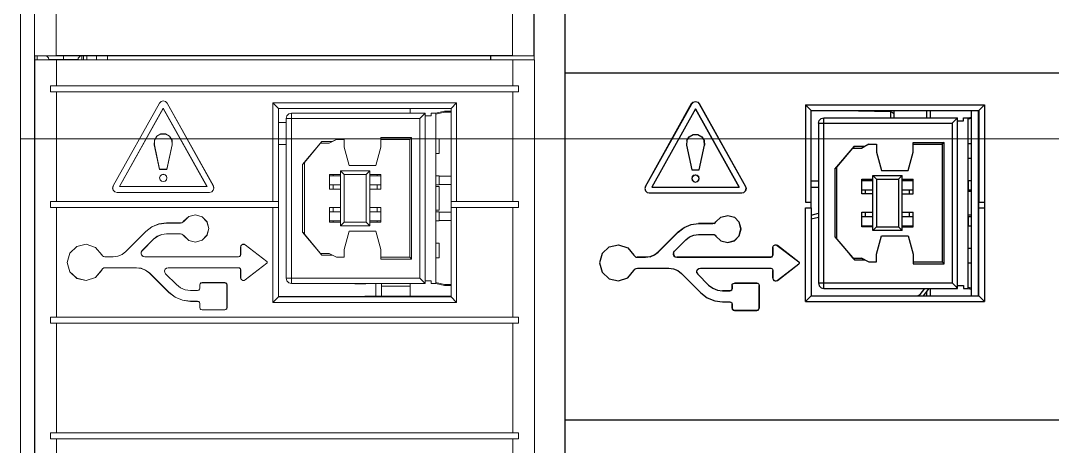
# Model space of a CAD drawing. Header units: millimetres. Extents: x 0 to 3780, y 0 to 2673.
# Drawn here: x 497.2 to 568.6, y 988.3 to 1017.7 of the extents above; entities that cross this region are included whole.
import ezdxf

# ---------------------------------------------------------------- set-up
doc = ezdxf.new("R2010")
doc.units = ezdxf.units.MM
for name, color, linetype, lineweight in [('AM_0', 7, 'Continuous', 5), ('EPLAN102', 7, 'Continuous', 5), ('EPLAN578', 7, 'Continuous', 5)]:
    doc.layers.add(name, color=color, linetype=linetype, lineweight=lineweight)

# ---------------------------------------------------------------- blocks, each defined once
blk = doc.blocks.new('5_45185')
at = {"layer": 'EPLAN578', "linetype": 'Continuous', "lineweight": 0, "ltscale": 4}
for p, q in [((0.002, 77.918), (0.002, 110.918)), ((34.575, 77.655), (34.575, 110.881)), ((34.575, 80.273), (34.575, 80.36)), ((34.575, 79.811), (34.575, 80.14)), ((34.575, 79.626), (34.575, 79.745)), ((0.019, 0), (0.019, 77.918)), ((0.019, 77.918), (0.019, 77.655)), ((0.877, 77.884), (0.968, 77.793)), ((0.921, 77.929), (1.378, 77.937)), ((1.378, 77.937), (2.002, 77.94)), ((2.626, 77.937), (3.083, 77.929)), ((3.035, 77.793), (3.127, 77.884)), ((3.083, 77.929), (3.252, 77.918)), ((3.127, 77.884), (3.252, 77.918)), ((3.252, 77.918), (34.568, 77.918)), ((3.39, 77.655), (3.39, 77.918)), ((3.62, 77.655), (3.62, 77.918)), ((4.298, 77.655), (4.298, 77.918)), ((5.048, 77.655), (5.048, 77.918)), ((31.549, 77.655), (31.549, 77.918)), ((31.575, 77.655), (31.575, 77.918)), ((34.568, 77.955), (34.575, 77.955)), ((34.568, 77.927), (34.575, 77.927)), ((34.575, 78.287), (34.575, 78.353)), ((34.575, 78.135), (34.575, 78.159)), ((34.575, 78.089), (34.575, 78.127)), ((34.575, 77.655), (34.575, 77.91)), ((0.192, 77.655), (0.622, 77.655)), ((0.622, 77.655), (1.002, 77.655)), ((0.968, 77.793), (1.002, 77.668)), ((1.136, 77.679), (1.502, 77.687)), ((1.502, 77.687), (2.002, 77.69)), ((2.502, 77.687), (2.868, 77.679)), ((2.868, 77.679), (3.002, 77.668)), ((3.002, 77.655), (3.415, 77.655)), ((1.119, 75.445), (1.119, 75.845)), ((33.485, 75.445), (33.485, 75.845)), ((1.519, 75.438), (33.085, 75.438)), ((33.085, 75.438), (33.485, 75.445)), ((5.448, 68.928), (8.648, 74.654)), ((8.648, 74.654), (8.758, 74.766)), ((8.756, 74.77), (8.91, 74.812)), ((8.758, 74.766), (8.91, 74.807)), ((8.91, 74.812), (9.064, 74.77)), ((8.91, 74.807), (9.062, 74.766)), ((8.91, 74.302), (11.94, 68.882)), ((9.062, 74.766), (9.172, 74.654)), ((9.064, 74.77), (9.176, 74.656)), ((9.176, 74.656), (12.376, 68.93)), ((26, 73.973), (26, 74.297)), ((28.822, 74.297), (29.202, 74.677)), ((0.019, 72.173), (0.019, 73.718)), ((17.408, 73.592), (17.459, 73.783)), ((17.408, 73.592), (26.654, 73.592)), ((17.459, 73.783), (17.599, 73.922)), ((17.599, 73.922), (17.789, 73.973)), ((17.789, 73.973), (27.035, 73.973)), ((17.789, 62.172), (17.789, 73.973)), ((20.235, 73.973), (20.654, 73.973)), ((22.158, 73.975), (22.92, 73.975)), ((26.654, 73.592), (26.805, 73.743)), ((26.805, 73.743), (26.942, 73.881)), ((26.942, 73.881), (27.007, 73.946)), ((27.007, 73.946), (27.035, 73.973)), ((27.035, 62.172), (27.035, 73.973)), ((27.035, 73.77), (27.449, 73.77)), ((27.759, 73.973), (28.373, 74.105)), ((27.759, 73.897), (28.373, 74.029)), ((27.759, 62.172), (27.759, 73.973)), ((28.373, 74.105), (28.822, 74.105)), ((28.373, 74.029), (28.822, 74.029)), ((16.882, 73.318), (17.408, 73.318)), ((8.305, 72.097), (8.472, 72.369)), ((8.309, 72.096), (8.475, 72.366)), ((8.472, 72.369), (8.751, 72.525)), ((8.475, 72.366), (8.752, 72.52)), ((8.751, 72.525), (9.07, 72.525)), ((8.752, 72.52), (9.069, 72.52)), ((9.069, 72.52), (9.345, 72.366)), ((9.07, 72.525), (9.348, 72.369)), ((9.345, 72.366), (9.512, 72.096)), ((9.348, 72.369), (9.516, 72.097)), ((20.625, 72.005), (20.888, 72.144)), ((20.888, 72.144), (21.421, 72.144)), ((23.961, 72.271), (26.095, 72.271)), ((23.961, 71.603), (23.961, 72.271)), ((23.961, 72.144), (25.968, 72.144)), ((25.968, 72.144), (26.095, 72.271)), ((26.095, 63.874), (26.095, 72.271)), ((27.759, 72.195), (28, 72.195)), ((28, 71.179), (28, 72.195)), ((0.019, 68.317), (0.019, 71.497)), ((8.291, 71.779), (8.295, 71.779)), ((9.164, 70.077), (9.53, 71.779)), ((16.882, 71.804), (17.408, 71.804)), ((18.551, 70.411), (19.891, 72.005)), ((18.678, 70.562), (19.891, 72.005)), ((18.721, 70.613), (19.784, 71.878)), ((19.891, 72.005), (20.625, 72.005)), ((23.619, 70.333), (23.961, 71.603)), ((27.759, 71.179), (28, 71.179)), ((8.66, 70.082), (9.16, 70.082)), ((18.551, 65.735), (18.551, 70.411)), ((18.678, 65.584), (18.678, 70.562)), ((21.764, 70.333), (23.619, 70.333)), ((22.945, 69.724), (23.199, 69.978)), ((23.199, 66.168), (23.199, 69.978)), ((8.656, 69.482), (8.66, 69.482)), ((8.69, 69.609), (8.783, 69.702)), ((8.69, 69.354), (8.783, 69.261)), ((8.694, 69.607), (8.785, 69.698)), ((8.694, 69.357), (8.785, 69.265)), ((8.783, 69.702), (8.91, 69.736)), ((8.783, 69.261), (8.91, 69.227)), ((8.785, 69.698), (8.91, 69.732)), ((8.785, 69.265), (8.91, 69.232)), ((8.91, 69.736), (9.037, 69.702)), ((8.91, 69.732), (9.035, 69.698)), ((8.91, 69.232), (9.035, 69.265)), ((8.91, 69.227), (9.037, 69.261)), ((9.035, 69.698), (9.127, 69.607)), ((9.035, 69.265), (9.127, 69.357)), ((9.037, 69.702), (9.131, 69.609)), ((9.037, 69.261), (9.131, 69.354)), ((9.16, 69.482), (9.165, 69.482)), ((20.405, 69.724), (21.167, 69.724)), ((20.405, 69.635), (21.167, 69.635)), ((20.659, 69.635), (20.659, 69.724)), ((21.421, 69.724), (22.945, 69.724)), ((23.199, 69.724), (23.961, 69.724)), ((23.199, 69.635), (23.961, 69.635)), ((23.707, 69.635), (23.707, 69.724)), ((23.961, 68.708), (23.961, 69.724)), ((27.759, 69.635), (28, 69.635)), ((28, 69), (28, 69.635)), ((28, 69.61), (28.822, 69.61)), ((5.448, 68.628), (5.559, 68.518)), ((5.452, 68.63), (5.561, 68.521)), ((5.881, 68.882), (5.888, 68.886)), ((11.932, 68.886), (11.94, 68.882)), ((12.259, 68.521), (12.369, 68.63)), ((12.262, 68.518), (12.373, 68.628)), ((20.405, 69), (21.167, 69)), ((20.659, 68.708), (20.659, 69)), ((23.199, 69), (23.961, 69)), ((23.199, 68.708), (23.961, 68.708)), ((23.707, 68.708), (23.707, 69)), ((27.759, 68.893), (28, 68.893)), ((28, 69.025), (28.822, 69.025)), ((28, 67.252), (28, 68.893)), ((1.119, 67.445), (1.119, 67.845)), ((5.559, 68.518), (5.71, 68.477)), ((5.71, 68.482), (12.11, 68.482)), ((12.11, 68.482), (12.259, 68.521)), ((16.881, 67.445), (16.881, 67.845)), ((28.823, 67.845), (33.485, 67.845)), ((33.485, 67.445), (33.485, 67.845)), ((1.519, 67.438), (16.502, 67.438)), ((16.502, 67.438), (16.882, 67.444)), ((16.502, 60.877), (16.502, 67.438)), ((20.405, 67.438), (21.167, 67.438)), ((20.405, 67.146), (21.167, 67.146)), ((20.659, 67.146), (20.659, 67.438)), ((23.199, 67.438), (23.961, 67.438)), ((23.199, 67.146), (23.961, 67.146)), ((23.707, 67.146), (23.707, 67.438)), ((23.961, 66.422), (23.961, 67.438)), ((27.759, 67.252), (28, 67.252)), ((27.759, 67.146), (28, 67.146)), ((28, 66.511), (28, 67.146)), ((28, 67.12), (28.822, 67.12)), ((28.822, 67.444), (29.202, 67.438)), ((33.085, 67.438), (33.485, 67.445)), ((10.191, 66.382), (10.264, 66.422)), ((10.193, 66.377), (10.266, 66.418)), ((10.264, 66.422), (10.319, 66.484)), ((10.266, 66.418), (10.322, 66.482)), ((10.322, 66.482), (10.671, 66.811)), ((10.669, 66.815), (11.137, 66.93)), ((10.671, 66.811), (11.137, 66.926)), ((11.137, 66.93), (11.6, 66.798)), ((11.137, 66.926), (11.598, 66.794)), ((11.598, 66.794), (11.934, 66.452)), ((11.6, 66.798), (11.938, 66.454)), ((20.405, 66.511), (21.167, 66.511)), ((20.659, 66.422), (20.659, 66.511)), ((21.167, 66.168), (21.421, 66.422)), ((23.199, 66.511), (23.961, 66.511)), ((23.199, 66.422), (23.961, 66.422)), ((23.707, 66.422), (23.707, 66.511)), ((28, 66.536), (28.822, 66.536)), ((6.326, 64.393), (7.71, 65.777)), ((7.71, 65.777), (8.124, 66.095)), ((8.122, 66.099), (8.605, 66.299)), ((8.124, 66.095), (8.606, 66.295)), ((8.605, 66.299), (9.124, 66.368)), ((8.606, 66.295), (9.124, 66.363)), ((9.124, 66.368), (10.11, 66.368)), ((10.11, 66.368), (10.191, 66.382)), ((18.551, 65.735), (19.891, 64.141)), ((18.578, 65.702), (18.678, 65.584)), ((21.764, 65.812), (23.619, 65.812)), ((23.619, 65.812), (23.961, 64.542)), ((7.45, 64.451), (8.243, 65.244)), ((8.243, 65.244), (8.501, 65.442)), ((8.499, 65.446), (8.8, 65.571)), ((8.501, 65.442), (8.802, 65.566)), ((8.8, 65.571), (9.124, 65.613)), ((8.802, 65.566), (9.124, 65.609)), ((9.124, 65.613), (10.11, 65.613)), ((10.11, 65.613), (10.193, 65.599)), ((10.191, 65.595), (10.264, 65.555)), ((10.193, 65.599), (10.266, 65.558)), ((10.264, 65.555), (10.319, 65.493)), ((10.266, 65.558), (10.322, 65.495)), ((10.322, 65.495), (10.671, 65.165)), ((10.669, 65.161), (11.137, 65.047)), ((10.671, 65.165), (11.137, 65.051)), ((11.137, 65.051), (11.598, 65.182)), ((11.137, 65.047), (11.6, 65.178)), ((11.598, 65.182), (11.934, 65.524)), ((11.6, 65.178), (11.938, 65.522)), ((18.678, 65.584), (19.891, 64.141)), ((18.713, 65.543), (19.784, 64.268)), ((27.759, 64.966), (28, 64.966)), ((28, 63.95), (28, 64.966)), ((2.444, 64.291), (2.93, 64.752)), ((2.447, 64.288), (2.932, 64.748)), ((2.93, 64.752), (3.585, 64.897)), ((2.932, 64.748), (3.585, 64.893)), ((3.585, 64.897), (4.221, 64.684)), ((3.585, 64.893), (4.218, 64.68)), ((4.218, 64.68), (4.652, 64.172)), ((4.221, 64.684), (4.656, 64.174)), ((6.065, 64.199), (6.323, 64.397)), ((6.067, 64.195), (6.326, 64.393)), ((7.386, 64.355), (7.447, 64.454)), ((7.39, 64.353), (7.45, 64.451)), ((14.283, 64.79), (14.336, 64.856)), ((14.287, 64.788), (14.338, 64.853)), ((14.336, 64.856), (14.412, 64.894)), ((14.338, 64.853), (14.413, 64.889)), ((14.412, 64.894), (14.496, 64.895)), ((14.413, 64.889), (14.495, 64.89)), ((14.495, 64.89), (14.57, 64.856)), ((14.496, 64.895), (14.573, 64.859)), ((14.573, 64.859), (16.07, 63.711)), ((19.784, 64.268), (20.386, 64.268)), ((4.656, 64.174), (4.71, 64.099)), ((4.707, 64.096), (4.786, 64.045)), ((4.71, 64.099), (4.788, 64.049)), ((4.786, 64.045), (4.879, 64.027)), ((4.788, 64.049), (4.879, 64.032)), ((4.879, 64.032), (5.442, 64.032)), ((5.442, 64.032), (5.764, 64.074)), ((5.764, 64.074), (6.065, 64.199)), ((5.765, 64.07), (6.067, 64.195)), ((7.422, 64.13), (7.51, 64.055)), ((7.425, 64.133), (7.512, 64.058)), ((7.51, 64.055), (7.624, 64.027)), ((7.512, 64.058), (7.624, 64.032)), ((7.624, 64.032), (14.113, 64.032)), ((14.113, 64.032), (14.188, 64.052)), ((14.188, 64.052), (14.244, 64.108)), ((14.191, 64.048), (14.248, 64.105)), ((14.244, 64.108), (14.264, 64.184)), ((14.248, 64.105), (14.269, 64.184)), ((14.573, 62.43), (16.07, 63.578)), ((16.07, 63.711), (16.094, 63.681)), ((16.07, 63.578), (16.094, 63.608)), ((16.09, 63.609), (16.09, 63.68)), ((16.094, 63.608), (16.094, 63.681)), ((19.891, 64.141), (20.625, 64.141)), ((20.625, 64.141), (20.888, 64.001)), ((20.888, 64.001), (21.421, 64.001)), ((23.961, 64.001), (25.968, 64.001)), ((27.759, 63.95), (28, 63.95)), ((2.444, 62.998), (2.93, 62.537)), ((2.447, 63.001), (2.932, 62.541)), ((4.218, 62.609), (4.652, 63.117)), ((4.221, 62.605), (4.656, 63.115)), ((4.656, 63.115), (4.716, 63.199)), ((4.713, 63.202), (4.801, 63.258)), ((4.716, 63.199), (4.803, 63.254)), ((4.801, 63.258), (4.903, 63.277)), ((4.803, 63.254), (4.903, 63.273)), ((4.903, 63.277), (7.067, 63.277)), ((7.067, 63.277), (7.39, 63.235)), ((7.389, 63.231), (7.69, 63.106)), ((7.39, 63.235), (7.692, 63.11)), ((7.69, 63.106), (7.948, 62.908)), ((7.692, 63.11), (7.951, 62.911)), ((7.951, 62.911), (9.288, 61.574)), ((9.011, 62.95), (9.072, 62.851)), ((9.015, 62.951), (9.075, 62.854)), ((9.047, 63.174), (9.135, 63.25)), ((9.05, 63.172), (9.137, 63.246)), ((9.075, 62.854), (9.821, 62.108)), ((9.135, 63.25), (9.249, 63.277)), ((9.137, 63.246), (9.249, 63.273)), ((9.249, 63.277), (14.113, 63.277)), ((14.113, 63.277), (14.191, 63.256)), ((14.188, 63.253), (14.244, 63.197)), ((14.191, 63.256), (14.248, 63.199)), ((14.244, 63.197), (14.264, 63.121)), ((14.248, 63.199), (14.269, 63.121)), ((14.264, 63.121), (14.269, 63.121)), ((2.93, 62.537), (3.585, 62.392)), ((2.932, 62.541), (3.585, 62.396)), ((3.585, 62.396), (4.218, 62.609)), ((3.585, 62.392), (4.221, 62.605)), ((9.821, 62.108), (10.105, 61.89)), ((11.459, 62.162), (11.518, 62.221)), ((11.463, 62.16), (11.52, 62.217)), ((11.518, 62.221), (11.598, 62.243)), ((11.52, 62.217), (11.598, 62.238)), ((11.598, 62.243), (13.161, 62.243)), ((13.161, 62.243), (13.241, 62.221)), ((13.239, 62.217), (13.296, 62.16)), ((13.241, 62.221), (13.3, 62.162)), ((13.296, 62.16), (13.317, 62.082)), ((13.3, 62.162), (13.321, 62.082)), ((14.264, 62.582), (14.269, 62.582)), ((14.283, 62.499), (14.336, 62.433)), ((14.287, 62.501), (14.338, 62.436)), ((14.336, 62.433), (14.412, 62.395)), ((14.338, 62.436), (14.413, 62.4)), ((14.412, 62.395), (14.496, 62.394)), ((14.413, 62.4), (14.495, 62.399)), ((14.495, 62.399), (14.57, 62.433)), ((14.496, 62.394), (14.573, 62.43)), ((17.408, 62.553), (26.654, 62.553)), ((17.459, 62.363), (17.599, 62.223)), ((17.599, 62.223), (17.789, 62.172)), ((17.789, 62.172), (27.035, 62.172)), ((20.235, 62.172), (20.654, 62.172)), ((22.158, 62.171), (22.92, 62.171)), ((23.62, 61.312), (23.62, 62.172)), ((24, 61.313), (24, 62.172)), ((26, 61.319), (26, 62.172)), ((26.805, 62.402), (26.942, 62.265)), ((26.942, 62.265), (27.007, 62.2)), ((27.007, 62.2), (27.035, 62.172)), ((27.035, 62.376), (27.449, 62.376)), ((27.759, 62.249), (28.373, 62.117)), ((27.759, 62.172), (28.373, 62.04)), ((28.373, 62.117), (28.822, 62.117)), ((9.288, 61.574), (9.728, 61.237)), ((10.103, 61.886), (10.434, 61.749)), ((10.105, 61.89), (10.435, 61.753)), ((10.434, 61.749), (10.79, 61.702)), ((10.435, 61.753), (10.79, 61.706)), ((10.79, 61.706), (11.286, 61.706)), ((11.286, 61.706), (11.362, 61.727)), ((11.362, 61.727), (11.417, 61.782)), ((11.364, 61.723), (11.421, 61.78)), ((11.417, 61.782), (11.437, 61.858)), ((11.421, 61.78), (11.442, 61.858)), ((24, 62.005), (26, 62.005)), ((28.373, 62.04), (28.822, 62.04)), ((9.726, 61.233), (10.239, 61.02)), ((9.728, 61.237), (10.24, 61.024)), ((10.239, 61.02), (10.79, 60.948)), ((10.24, 61.024), (10.79, 60.952)), ((10.79, 60.952), (11.286, 60.952)), ((11.286, 60.952), (11.364, 60.931)), ((11.362, 60.927), (11.417, 60.872)), ((11.364, 60.931), (11.421, 60.874)), ((11.417, 60.872), (11.437, 60.796)), ((11.421, 60.874), (11.442, 60.796)), ((11.437, 60.796), (11.442, 60.796)), ((16.882, 61.291), (28.822, 61.328)), ((0.019, 59.807), (0.019, 60.622)), ((11.437, 60.52), (11.442, 60.52)), ((11.459, 60.439), (11.518, 60.38)), ((11.463, 60.441), (11.52, 60.384)), ((11.518, 60.38), (11.598, 60.359)), ((11.52, 60.384), (11.598, 60.363)), ((11.598, 60.363), (13.161, 60.363)), ((13.161, 60.363), (13.239, 60.384)), ((13.239, 60.384), (13.296, 60.441)), ((13.241, 60.38), (13.3, 60.439)), ((13.296, 60.441), (13.317, 60.52)), ((13.3, 60.439), (13.321, 60.52)), ((1.119, 59.445), (1.119, 59.845)), ((1.519, 59.438), (33.085, 59.438)), ((33.085, 59.438), (33.485, 59.445)), ((33.485, 59.445), (33.485, 59.845)), ((0.019, 55.682), (0.019, 58.903)), ((0.019, 51.256), (0.019, 52.804)), ((1.119, 51.445), (1.119, 51.845)), ((1.519, 51.438), (33.085, 51.438)), ((33.085, 51.438), (33.485, 51.445)), ((33.485, 51.445), (33.485, 51.845))]:
    blk.add_line(p, q, dxfattribs=at)
for points in [[(0.008, 9.9), (0, 135.9), (0.008, 135.9)], [(0.011, 110.909), (0.011, 77.927), (1.502, 77.953)], [(34.559, 110.881), (34.559, 77.927), (34.568, 77.918), (34.568, 110.881)], [(34.575, 78.127), (34.575, 83.474), (34.575, 83.634), (34.575, 83.972)], [(1.502, 83.483), (1.502, 77.953), (33.068, 77.953)], [(33.068, 83.483), (33.068, 77.953), (34.559, 77.927)], [(0.011, 77.927), (0.002, 77.918), (0.752, 77.918)], [(0.008, 77.918), (0.008, 9.9), (0.019, 9.9)], [(0.03, 77.655), (0.192, 77.655), (0.192, 77.918)], [(0.877, 77.884), (0.752, 77.918), (0.921, 77.929)], [(2.002, 77.813), (2.002, 77.94), (2.626, 77.937)], [(2.002, 77.813), (2.002, 77.69), (2.502, 77.687)], [(3.269, 77.655), (3.269, 77.918), (3.269, 77.682)], [(0.019, 77.655), (34.585, 77.655), (34.585, 0)], [(1.002, 77.655), (1.002, 77.668), (1.136, 77.679)], [(1.519, 77.655), (1.519, 75.851), (33.085, 75.851)], [(3.002, 77.655), (3.002, 77.668), (3.035, 77.793)], [(3.032, 77.78), (3.032, 77.655), (3.151, 77.655)], [(33.085, 77.655), (33.085, 75.851), (33.485, 75.845)], [(0.019, 74.418), (0.019, 75.136), (0.019, 75.95)], [(1.519, 75.851), (1.119, 75.845), (33.485, 75.845)], [(1.519, 75.438), (1.119, 75.445), (33.485, 75.445)], [(1.519, 75.438), (1.519, 67.851), (16.502, 67.851)], [(33.085, 75.438), (33.085, 67.851), (33.485, 67.845)], [(5.448, 68.928), (5.445, 68.93), (8.645, 74.656)], [(8.91, 74.302), (5.881, 68.882), (11.94, 68.882)], [(8.91, 74.293), (5.888, 68.886), (11.932, 68.886)], [(8.648, 74.654), (8.645, 74.656), (8.756, 74.77)], [(8.91, 74.302), (8.91, 74.293), (11.932, 68.886)], [(9.176, 74.656), (9.172, 74.654), (12.372, 68.928)], [(16.882, 74.297), (16.502, 74.677), (29.202, 74.677)], [(16.502, 74.677), (16.502, 67.851), (16.882, 67.845)], [(16.882, 67.845), (16.882, 74.297), (28.822, 74.297)], [(28.822, 74.297), (28.822, 67.845), (29.202, 67.851)], [(29.202, 74.677), (29.202, 67.851), (33.085, 67.851)], [(17.408, 73.592), (17.408, 62.553), (17.459, 62.363)], [(26.654, 73.592), (26.654, 62.553), (26.805, 62.402)], [(27.449, 73.77), (27.449, 73.973), (27.759, 73.973)], [(8.305, 72.097), (8.291, 71.779), (8.657, 70.077)], [(8.309, 72.096), (8.295, 71.779), (8.66, 70.082)], [(9.512, 72.096), (9.525, 71.779), (9.53, 71.779), (9.516, 72.097)], [(20.88, 72.14), (20.386, 71.878), (20.625, 72.005)], [(21.421, 72.144), (21.421, 71.603), (21.764, 70.333)], [(25.968, 72.144), (25.968, 64.001), (26.095, 63.874)], [(9.164, 70.077), (9.16, 70.082), (9.525, 71.779)], [(19.89, 72.004), (19.784, 71.878), (20.386, 71.878)], [(8.66, 70.082), (8.657, 70.077), (9.164, 70.077)], [(21.421, 69.724), (21.167, 69.978), (23.199, 69.978)], [(23.199, 66.168), (21.167, 66.168), (21.167, 69.978)], [(8.69, 69.354), (8.656, 69.482), (8.69, 69.609)], [(8.694, 69.357), (8.66, 69.482), (8.694, 69.607)], [(9.127, 69.607), (9.16, 69.482), (9.127, 69.357)], [(9.131, 69.609), (9.165, 69.482), (9.131, 69.354)], [(21.167, 68.708), (20.405, 68.708), (20.405, 69.724)], [(21.421, 69.724), (21.421, 66.422), (22.945, 66.422)], [(22.945, 69.724), (22.945, 66.422), (23.199, 66.168)], [(27.759, 69.635), (27.759, 69), (28, 69)], [(5.445, 68.93), (5.406, 68.778), (5.448, 68.628)], [(5.448, 68.928), (5.41, 68.778), (5.452, 68.63)], [(12.376, 68.93), (12.372, 68.928), (12.41, 68.778), (12.369, 68.63)], [(12.376, 68.93), (12.415, 68.778), (12.373, 68.628)], [(1.519, 67.851), (1.119, 67.845), (16.881, 67.845)], [(5.561, 68.521), (5.71, 68.482), (5.71, 68.477), (12.11, 68.477)], [(12.11, 68.482), (12.11, 68.477), (12.262, 68.518)], [(28.823, 67.845), (28.823, 67.445), (33.485, 67.445)], [(1.519, 67.438), (1.119, 67.445), (16.881, 67.445)], [(1.519, 67.438), (1.519, 59.851), (33.085, 59.851)], [(16.882, 67.444), (16.882, 61.257), (28.822, 61.257)], [(21.167, 66.422), (20.405, 66.422), (20.405, 67.438)], [(27.759, 67.146), (27.759, 66.511), (28, 66.511)], [(28.822, 67.444), (28.822, 61.257), (29.202, 60.877)], [(29.202, 60.877), (29.202, 67.438), (33.085, 67.438)], [(33.085, 67.438), (33.085, 59.851), (33.485, 59.845)], [(10.322, 66.482), (10.319, 66.484), (10.669, 66.815)], [(11.934, 66.452), (12.057, 65.988), (11.934, 65.524)], [(11.938, 66.454), (12.061, 65.988), (11.938, 65.522)], [(6.326, 64.393), (6.323, 64.397), (7.707, 65.781)], [(7.71, 65.777), (7.707, 65.781), (8.122, 66.099)], [(9.124, 66.368), (9.124, 66.363), (10.11, 66.363)], [(10.11, 66.368), (10.11, 66.363), (10.193, 66.377)], [(21.421, 64.001), (21.421, 64.542), (21.764, 65.812)], [(7.45, 64.451), (7.447, 64.454), (8.24, 65.247)], [(8.243, 65.244), (8.24, 65.247), (8.499, 65.446)], [(9.124, 65.613), (9.124, 65.609), (10.11, 65.609)], [(10.11, 65.613), (10.11, 65.609), (10.191, 65.595)], [(10.322, 65.495), (10.319, 65.493), (10.669, 65.161)], [(2.444, 62.998), (2.264, 63.645), (2.444, 64.291)], [(2.447, 63.001), (2.269, 63.645), (2.447, 64.288)], [(7.386, 64.355), (7.377, 64.238), (7.422, 64.13)], [(7.39, 64.353), (7.381, 64.239), (7.425, 64.133)], [(14.264, 64.184), (14.264, 64.707), (14.283, 64.79)], [(14.264, 64.707), (14.269, 64.707), (14.287, 64.788)], [(14.264, 64.184), (14.269, 64.184), (14.269, 64.707)], [(14.573, 64.859), (14.57, 64.856), (16.067, 63.707)], [(20.625, 64.141), (20.386, 64.268), (20.888, 64.001)], [(23.961, 64.542), (23.961, 63.874), (26.095, 63.874)], [(4.656, 64.174), (4.652, 64.172), (4.707, 64.096)], [(4.879, 64.032), (4.879, 64.027), (5.442, 64.027)], [(5.442, 64.032), (5.442, 64.027), (5.765, 64.07)], [(7.624, 64.032), (7.624, 64.027), (14.113, 64.027)], [(14.113, 64.032), (14.113, 64.027), (14.191, 64.048)], [(14.573, 62.43), (14.57, 62.433), (16.067, 63.582)], [(16.07, 63.711), (16.067, 63.707), (16.09, 63.68)], [(16.07, 63.578), (16.067, 63.582), (16.09, 63.609)], [(4.656, 63.115), (4.652, 63.117), (4.713, 63.202)], [(4.903, 63.277), (4.903, 63.273), (7.067, 63.273)], [(7.067, 63.277), (7.067, 63.273), (7.389, 63.231)], [(7.951, 62.911), (7.948, 62.908), (9.285, 61.571)], [(9.011, 62.95), (9.002, 63.066), (9.047, 63.174)], [(9.015, 62.951), (9.006, 63.066), (9.05, 63.172)], [(9.075, 62.854), (9.072, 62.851), (9.818, 62.105)], [(9.249, 63.277), (9.249, 63.273), (14.113, 63.273)], [(14.113, 63.277), (14.113, 63.273), (14.188, 63.253)], [(14.264, 63.121), (14.264, 62.582), (14.283, 62.499)], [(14.269, 63.121), (14.269, 62.582), (14.287, 62.501)], [(9.821, 62.108), (9.818, 62.105), (10.103, 61.886)], [(11.437, 61.858), (11.437, 62.082), (11.459, 62.162)], [(11.437, 62.082), (11.442, 62.082), (11.463, 62.16)], [(11.598, 62.243), (11.598, 62.238), (13.161, 62.238)], [(13.161, 62.243), (13.161, 62.238), (13.239, 62.217)], [(27.449, 62.376), (27.449, 62.172), (27.759, 62.172)], [(9.288, 61.574), (9.285, 61.571), (9.726, 61.233)], [(10.79, 61.706), (10.79, 61.702), (11.286, 61.702)], [(11.286, 61.706), (11.286, 61.702), (11.364, 61.723)], [(11.437, 61.858), (11.442, 61.858), (11.442, 62.082)], [(13.317, 62.082), (13.317, 60.52), (13.321, 60.52), (13.321, 62.082), (13.317, 62.082)], [(10.79, 60.952), (10.79, 60.948), (11.286, 60.948)], [(11.286, 60.952), (11.286, 60.948), (11.362, 60.927)], [(11.437, 60.796), (11.437, 60.52), (11.459, 60.439)], [(11.442, 60.796), (11.442, 60.52), (11.463, 60.441)], [(16.882, 61.257), (16.502, 60.877), (29.202, 60.877)], [(11.598, 60.363), (11.598, 60.359), (13.161, 60.359)], [(13.161, 60.363), (13.161, 60.359), (13.241, 60.38)], [(1.519, 59.851), (1.119, 59.845), (33.485, 59.845)], [(1.519, 59.438), (1.119, 59.445), (33.485, 59.445)], [(1.519, 59.438), (1.519, 51.851), (33.085, 51.851)], [(33.085, 59.438), (33.085, 51.851), (33.485, 51.845)], [(0.019, 53.504), (0.019, 54.218), (0.019, 55.033)], [(1.519, 51.851), (1.119, 51.845), (33.485, 51.845)], [(1.519, 51.438), (1.119, 51.445), (33.485, 51.445)], [(1.519, 51.438), (1.519, 46.573), (33.085, 46.573)], [(33.085, 51.438), (33.085, 46.573), (33.485, 46.566)]]:
    blk.add_lwpolyline(points, dxfattribs=at)

msp = doc.modelspace()

# ---------------------------------------------------------------- linework, layer by layer
at = {"layer": 'AM_0'}
for p, q in [((497.234, 936.8), (497.234, 1082.08)), ((497.234, 1009.55), (672.584, 1009.55))]:
    msp.add_line(p, q, dxfattribs=at)
at = {"layer": 'EPLAN102', "lineweight": 25, "ltscale": 36}
for p, q in [((534.877, 1014.109), (569.753, 1014.109)), ((540.462, 1006.255), (543.662, 1011.981)), ((543.662, 1011.981), (543.772, 1012.093)), ((543.77, 1012.097), (543.924, 1012.139)), ((543.772, 1012.093), (543.924, 1012.135)), ((543.924, 1012.139), (544.078, 1012.097)), ((543.924, 1012.135), (544.075, 1012.093)), ((544.075, 1012.093), (544.185, 1011.981)), ((544.078, 1012.097), (544.189, 1011.983)), ((544.189, 1011.983), (547.389, 1006.257)), ((551.527, 1011.905), (551.527, 1005.172)), ((554.091, 1011.511), (557.411, 1011.437)), ((559.911, 1011.511), (559.911, 1011.005)), ((560.152, 1011.511), (560.152, 1011.005)), ((560.152, 1011.511), (560.152, 1011.005)), ((563.486, 1011.512), (563.486, 998.698)), ((563.534, 1011.512), (563.927, 1011.905)), ((563.927, 1011.905), (563.927, 998.305)), ((552.431, 1010.624), (552.482, 1010.814)), ((552.482, 1010.814), (552.621, 1010.954)), ((552.621, 1010.954), (552.812, 1011.005)), ((552.812, 1011.005), (562.057, 1011.005)), ((552.812, 999.204), (552.812, 1011.005)), ((555.258, 1011.005), (555.677, 1011.005)), ((557.181, 1011.006), (557.943, 1011.006)), ((557.411, 1011.437), (557.411, 1011.006)), ((557.532, 1011.404), (557.62, 1011.322)), ((557.62, 1011.322), (557.652, 1011.212)), ((561.676, 1010.624), (561.818, 1010.765)), ((561.818, 1010.765), (561.931, 1010.878)), ((561.931, 1010.878), (562.029, 1010.976)), ((562.029, 1010.976), (562.057, 1011.005)), ((562.057, 999.204), (562.057, 1011.005)), ((562.057, 1010.801), (562.471, 1010.801)), ((562.781, 1011.005), (563.023, 1011.057)), ((562.781, 999.204), (562.781, 1011.005)), ((562.781, 1010.928), (563.023, 1010.98)), ((552.431, 1010.624), (561.676, 1010.624)), ((543.318, 1009.425), (543.485, 1009.696)), ((543.322, 1009.423), (543.488, 1009.693)), ((543.485, 1009.696), (543.764, 1009.852)), ((543.488, 1009.693), (543.765, 1009.848)), ((543.764, 1009.852), (544.083, 1009.852)), ((543.765, 1009.848), (544.082, 1009.848)), ((544.082, 1009.848), (544.359, 1009.693)), ((544.083, 1009.852), (544.362, 1009.696)), ((544.359, 1009.693), (544.525, 1009.423)), ((544.362, 1009.696), (544.529, 1009.425)), ((558.984, 1009.303), (561.118, 1009.303)), ((558.984, 1008.635), (558.984, 1009.303)), ((543.304, 1009.106), (543.309, 1009.107)), ((544.177, 1007.405), (544.543, 1009.106)), ((553.574, 1007.442), (554.913, 1009.036)), ((553.701, 1007.593), (554.913, 1009.036)), ((554.564, 1008.62), (554.807, 1008.909)), ((554.913, 1009.036), (555.648, 1009.036)), ((555.648, 1009.036), (555.911, 1009.176)), ((555.911, 1009.176), (556.444, 1009.176)), ((558.641, 1007.365), (558.984, 1008.635)), ((558.984, 1009.176), (560.991, 1009.176)), ((562.781, 1009.227), (563.023, 1009.227)), ((562.781, 1008.211), (563.023, 1008.211)), ((543.674, 1007.409), (544.174, 1007.409)), ((553.701, 1002.615), (553.701, 1007.593)), ((556.787, 1007.365), (558.641, 1007.365)), ((543.669, 1006.809), (543.674, 1006.809)), ((543.703, 1006.936), (543.796, 1007.029)), ((543.703, 1006.682), (543.796, 1006.589)), ((543.707, 1006.934), (543.799, 1007.025)), ((543.707, 1006.684), (543.799, 1006.592)), ((543.796, 1007.029), (543.924, 1007.063)), ((543.796, 1006.589), (543.924, 1006.555)), ((543.799, 1007.025), (543.924, 1007.059)), ((543.799, 1006.592), (543.924, 1006.559)), ((543.924, 1007.063), (544.051, 1007.029)), ((543.924, 1007.059), (544.049, 1007.025)), ((543.924, 1006.559), (544.049, 1006.592)), ((543.924, 1006.555), (544.051, 1006.589)), ((544.049, 1007.025), (544.14, 1006.934)), ((544.049, 1006.592), (544.14, 1006.684)), ((544.051, 1007.029), (544.144, 1006.936)), ((544.051, 1006.589), (544.144, 1006.682)), ((544.174, 1006.809), (544.178, 1006.809)), ((551.922, 1006.642), (552.431, 1006.653)), ((555.428, 1006.755), (556.19, 1006.755)), ((555.428, 1006.666), (556.19, 1006.666)), ((555.682, 1006.666), (555.682, 1006.755)), ((556.444, 1006.755), (557.968, 1006.755)), ((557.968, 1006.755), (558.222, 1007.009)), ((558.222, 1003.199), (558.222, 1007.009)), ((558.222, 1006.755), (558.984, 1006.755)), ((558.222, 1006.666), (558.984, 1006.666)), ((558.73, 1006.666), (558.73, 1006.755)), ((558.984, 1005.739), (558.984, 1006.755)), ((562.781, 1006.666), (563.023, 1006.666)), ((563.023, 1006.031), (563.023, 1006.666)), ((540.461, 1005.955), (540.572, 1005.845)), ((540.465, 1005.957), (540.575, 1005.849)), ((540.572, 1005.845), (540.724, 1005.805)), ((540.724, 1005.809), (547.124, 1005.809)), ((540.894, 1006.209), (540.902, 1006.213)), ((546.946, 1006.213), (546.953, 1006.209)), ((547.124, 1005.809), (547.273, 1005.849)), ((547.273, 1005.849), (547.382, 1005.957)), ((547.275, 1005.845), (547.386, 1005.955)), ((547.382, 1005.957), (547.424, 1006.106)), ((551.922, 1006.2), (552.431, 1006.211)), ((555.428, 1006.031), (556.19, 1006.031)), ((555.682, 1005.739), (555.682, 1006.031)), ((558.222, 1006.031), (558.984, 1006.031)), ((558.222, 1005.739), (558.984, 1005.739)), ((558.73, 1005.739), (558.73, 1006.031)), ((562.781, 1005.925), (563.023, 1005.925)), ((563.023, 1001.998), (563.023, 1005.925)), ((551.527, 1005.172), (551.922, 1005.172)), ((551.922, 1004.772), (551.922, 1005.172)), ((563.532, 1004.772), (563.532, 1005.172)), ((551.922, 1004.263), (552.431, 1004.399)), ((555.428, 1004.469), (556.19, 1004.469)), ((555.682, 1004.177), (555.682, 1004.469)), ((558.222, 1004.469), (558.984, 1004.469)), ((558.73, 1004.177), (558.73, 1004.469)), ((558.984, 1003.453), (558.984, 1004.469)), ((543.135, 1003.426), (543.619, 1003.627)), ((543.137, 1003.423), (543.62, 1003.622)), ((543.619, 1003.627), (544.137, 1003.695)), ((543.62, 1003.622), (544.137, 1003.691)), ((545.205, 1003.709), (545.277, 1003.749)), ((545.206, 1003.705), (545.28, 1003.746)), ((545.277, 1003.749), (545.332, 1003.811)), ((545.28, 1003.746), (545.336, 1003.809)), ((545.336, 1003.809), (545.684, 1004.139)), ((545.682, 1004.143), (546.15, 1004.257)), ((545.684, 1004.139), (546.15, 1004.253)), ((546.15, 1004.257), (546.614, 1004.125)), ((546.15, 1004.253), (546.611, 1004.122)), ((546.611, 1004.122), (546.948, 1003.779)), ((546.614, 1004.125), (546.951, 1003.781)), ((551.922, 1004.006), (552.431, 1004.143)), ((555.428, 1004.177), (556.19, 1004.177)), ((558.222, 1004.177), (558.984, 1004.177)), ((562.781, 1004.284), (563.023, 1004.284)), ((562.781, 1004.177), (563.023, 1004.177)), ((563.023, 1003.542), (563.023, 1004.177)), ((541.339, 1001.721), (542.723, 1003.105)), ((542.723, 1003.105), (543.137, 1003.423)), ((543.512, 1002.773), (543.814, 1002.898)), ((543.514, 1002.769), (543.815, 1002.894)), ((543.814, 1002.898), (544.137, 1002.941)), ((543.815, 1002.894), (544.137, 1002.936)), ((544.137, 1002.941), (545.123, 1002.941)), ((545.123, 1002.941), (545.206, 1002.926)), ((545.205, 1002.922), (545.277, 1002.882)), ((545.206, 1002.926), (545.28, 1002.885)), ((545.277, 1002.882), (545.332, 1002.82)), ((545.28, 1002.885), (545.336, 1002.822)), ((555.428, 1003.542), (556.19, 1003.542)), ((555.682, 1003.453), (555.682, 1003.542)), ((556.19, 1003.199), (556.444, 1003.453)), ((558.222, 1003.542), (558.984, 1003.542)), ((558.222, 1003.453), (558.984, 1003.453)), ((558.73, 1003.453), (558.73, 1003.542)), ((537.944, 1002.079), (538.598, 1002.224)), ((537.946, 1002.076), (538.598, 1002.22)), ((538.598, 1002.224), (539.234, 1002.011)), ((538.598, 1002.22), (539.232, 1002.008)), ((542.464, 1001.778), (543.257, 1002.571)), ((543.257, 1002.571), (543.514, 1002.769)), ((545.336, 1002.822), (545.684, 1002.492)), ((545.682, 1002.489), (546.15, 1002.374)), ((545.684, 1002.492), (546.15, 1002.378)), ((546.15, 1002.378), (546.611, 1002.509)), ((546.15, 1002.374), (546.614, 1002.506)), ((546.611, 1002.509), (546.948, 1002.852)), ((546.614, 1002.506), (546.951, 1002.85)), ((549.297, 1002.117), (549.349, 1002.183)), ((549.3, 1002.115), (549.352, 1002.18)), ((549.349, 1002.183), (549.425, 1002.221)), ((549.352, 1002.18), (549.426, 1002.217)), ((549.425, 1002.221), (549.51, 1002.222)), ((549.426, 1002.217), (549.509, 1002.218)), ((549.509, 1002.218), (549.584, 1002.183)), ((549.51, 1002.222), (549.586, 1002.187)), ((549.586, 1002.187), (551.083, 1001.038)), ((553.701, 1002.615), (554.913, 1001.172)), ((556.787, 1002.844), (558.641, 1002.844)), ((558.641, 1002.844), (558.984, 1001.574)), ((537.457, 1001.618), (537.944, 1002.079)), ((537.461, 1001.616), (537.946, 1002.076)), ((539.232, 1002.008), (539.665, 1001.499)), ((539.234, 1002.011), (539.669, 1001.501)), ((539.669, 1001.501), (539.723, 1001.426)), ((540.778, 1001.401), (541.078, 1001.526)), ((540.779, 1001.397), (541.08, 1001.522)), ((541.078, 1001.526), (541.336, 1001.724)), ((542.399, 1001.682), (542.46, 1001.781)), ((542.404, 1001.681), (542.464, 1001.778)), ((542.435, 1001.458), (542.524, 1001.382)), ((542.438, 1001.46), (542.526, 1001.386)), ((549.257, 1001.435), (549.278, 1001.511)), ((549.261, 1001.433), (549.282, 1001.511)), ((549.278, 1002.034), (549.278, 1001.511)), ((549.278, 1001.511), (549.282, 1001.511)), ((554.56, 1001.593), (554.807, 1001.299)), ((562.781, 1001.998), (563.023, 1001.998)), ((563.023, 998.698), (563.023, 1001.998)), ((539.721, 1001.423), (539.8, 1001.372)), ((539.723, 1001.426), (539.801, 1001.376)), ((539.8, 1001.372), (539.892, 1001.355)), ((539.801, 1001.376), (539.892, 1001.359)), ((542.524, 1001.382), (542.637, 1001.355)), ((542.526, 1001.386), (542.637, 1001.359)), ((549.202, 1001.379), (549.257, 1001.435)), ((549.204, 1001.376), (549.261, 1001.433)), ((549.587, 999.757), (551.083, 1000.906)), ((551.083, 1001.038), (551.107, 1001.009)), ((551.083, 1000.906), (551.107, 1000.935)), ((551.103, 1001.007), (551.103, 1000.937)), ((551.107, 1001.009), (551.107, 1000.935)), ((554.913, 1001.172), (555.648, 1001.172)), ((555.648, 1001.172), (555.911, 1001.033)), ((555.911, 1001.033), (556.444, 1001.033)), ((558.984, 1001.033), (560.991, 1001.033)), ((562.781, 1000.982), (563.023, 1000.982)), ((537.457, 1000.325), (537.944, 999.864)), ((537.461, 1000.328), (537.946, 999.868)), ((539.232, 999.936), (539.666, 1000.444)), ((539.234, 999.932), (539.669, 1000.443)), ((539.669, 1000.443), (539.729, 1000.526)), ((539.726, 1000.529), (539.814, 1000.585)), ((539.729, 1000.526), (539.816, 1000.581)), ((539.814, 1000.585), (539.917, 1000.605)), ((539.816, 1000.581), (539.917, 1000.6)), ((539.917, 1000.605), (542.08, 1000.605)), ((542.08, 1000.605), (542.404, 1000.562)), ((542.403, 1000.558), (542.703, 1000.433)), ((542.404, 1000.562), (542.705, 1000.437)), ((542.703, 1000.433), (542.961, 1000.235)), ((542.705, 1000.437), (542.964, 1000.239)), ((542.964, 1000.239), (544.301, 998.902)), ((544.024, 1000.277), (544.085, 1000.178)), ((544.029, 1000.279), (544.089, 1000.181)), ((544.06, 1000.502), (544.149, 1000.577)), ((544.063, 1000.499), (544.151, 1000.573)), ((544.089, 1000.181), (544.835, 999.435)), ((544.149, 1000.577), (544.262, 1000.605)), ((544.151, 1000.573), (544.262, 1000.6)), ((544.262, 1000.605), (549.126, 1000.605)), ((549.126, 1000.605), (549.204, 1000.584)), ((549.202, 1000.58), (549.257, 1000.524)), ((549.204, 1000.584), (549.261, 1000.527)), ((549.257, 1000.524), (549.278, 1000.448)), ((549.261, 1000.527), (549.282, 1000.448)), ((537.944, 999.864), (538.598, 999.719)), ((537.946, 999.868), (538.598, 999.723)), ((538.598, 999.723), (539.232, 999.936)), ((538.598, 999.719), (539.234, 999.932)), ((544.835, 999.435), (545.118, 999.217)), ((546.451, 999.409), (546.451, 999.186)), ((546.472, 999.49), (546.531, 999.548)), ((546.476, 999.487), (546.533, 999.545)), ((546.531, 999.548), (546.611, 999.57)), ((546.533, 999.545), (546.611, 999.566)), ((548.252, 999.545), (548.309, 999.487)), ((548.254, 999.548), (548.313, 999.49)), ((548.309, 999.487), (548.33, 999.409)), ((548.313, 999.49), (548.335, 999.409)), ((549.297, 999.827), (549.349, 999.76)), ((549.3, 999.829), (549.352, 999.764)), ((549.349, 999.76), (549.425, 999.723)), ((549.352, 999.764), (549.426, 999.727)), ((549.425, 999.723), (549.51, 999.722)), ((549.426, 999.727), (549.509, 999.726)), ((549.509, 999.726), (549.584, 999.761)), ((549.51, 999.722), (549.587, 999.757)), ((552.431, 999.585), (561.676, 999.585)), ((552.482, 999.394), (552.621, 999.255)), ((561.818, 999.443), (561.931, 999.33)), ((561.931, 999.33), (562.029, 999.232)), ((562.057, 999.407), (562.471, 999.407)), ((544.301, 998.902), (544.741, 998.564)), ((545.116, 999.213), (545.448, 999.076)), ((545.118, 999.217), (545.449, 999.08)), ((545.448, 999.076), (545.803, 999.029)), ((545.449, 999.08), (545.803, 999.034)), ((546.375, 999.054), (546.431, 999.11)), ((546.377, 999.05), (546.434, 999.107)), ((546.431, 999.11), (546.451, 999.186)), ((546.434, 999.107), (546.455, 999.186)), ((546.451, 999.186), (546.455, 999.186)), ((552.621, 999.255), (552.812, 999.204)), ((552.812, 999.204), (562.057, 999.204)), ((555.258, 999.204), (555.677, 999.204)), ((557.181, 999.203), (557.943, 999.203)), ((559.286, 998.698), (559.465, 998.791)), ((559.465, 998.791), (559.781, 999.204)), ((559.692, 998.698), (560.012, 999.115)), ((559.911, 998.983), (559.911, 998.698)), ((560.152, 999.204), (560.152, 998.698)), ((560.152, 999.204), (560.152, 998.698)), ((562.029, 999.232), (562.057, 999.204)), ((562.781, 999.28), (563.023, 999.228)), ((562.781, 999.204), (563.023, 999.152)), ((563.023, 999.152), (563.023, 999.228)), ((563.534, 998.698), (563.927, 998.305)), ((544.739, 998.56), (545.252, 998.347)), ((544.741, 998.564), (545.253, 998.352)), ((545.252, 998.347), (545.803, 998.275)), ((545.253, 998.352), (545.803, 998.279)), ((545.803, 998.279), (546.299, 998.279)), ((546.299, 998.279), (546.377, 998.258)), ((546.375, 998.255), (546.431, 998.199)), ((546.377, 998.258), (546.434, 998.201)), ((546.431, 998.199), (546.451, 998.123)), ((546.434, 998.201), (546.455, 998.123)), ((546.472, 997.766), (546.531, 997.708)), ((546.476, 997.769), (546.533, 997.711)), ((546.531, 997.708), (546.612, 997.686)), ((546.533, 997.711), (546.612, 997.691)), ((546.612, 997.691), (548.174, 997.691)), ((548.174, 997.691), (548.252, 997.711)), ((548.252, 997.711), (548.309, 997.769)), ((548.254, 997.708), (548.313, 997.767)), ((548.309, 997.769), (548.33, 997.847)), ((548.313, 997.767), (548.335, 997.847)), ((534.877, 990.109), (569.753, 990.109))]:
    msp.add_line(p, q, dxfattribs=at)
msp.add_lwpolyline([(534.877, 937.027), (569.753, 937.027), (569.753, 1082.827), (534.877, 1082.827)], close=True, dxfattribs=at)
for points in [[(540.462, 1006.255), (540.458, 1006.257), (543.658, 1011.983)], [(543.924, 1011.63), (540.894, 1006.209), (546.953, 1006.209)], [(543.924, 1011.621), (540.902, 1006.213), (546.946, 1006.213)], [(543.662, 1011.981), (543.658, 1011.983), (543.77, 1012.097)], [(546.946, 1006.213), (543.924, 1011.621), (543.924, 1011.63), (546.953, 1006.209)], [(544.189, 1011.983), (544.185, 1011.981), (547.386, 1006.255)], [(551.92, 1011.511), (551.527, 1011.905), (563.927, 1011.905)], [(551.922, 1005.172), (551.92, 1011.511), (563.534, 1011.512)], [(557.412, 1011.511), (557.411, 1011.437), (557.532, 1011.404)], [(557.652, 1011.511), (557.652, 1011.378), (557.652, 1011.212), (557.652, 1011.006)], [(563.023, 1005.925), (563.023, 1009.227), (563.023, 1011.512)], [(563.534, 1011.512), (563.532, 1005.172), (563.927, 1005.172)], [(562.471, 1010.801), (562.471, 1011.005), (562.781, 1011.005)], [(552.431, 1010.624), (552.431, 999.585), (552.482, 999.394)], [(561.676, 1010.624), (561.676, 999.585), (561.818, 999.443)], [(543.318, 1009.425), (543.304, 1009.106), (543.67, 1007.405)], [(543.322, 1009.423), (543.309, 1009.107), (543.674, 1007.409)], [(544.525, 1009.423), (544.539, 1009.107), (544.543, 1009.106), (544.529, 1009.425)], [(560.991, 1009.176), (560.991, 1001.033), (561.118, 1000.906), (561.118, 1009.303), (560.991, 1009.176)], [(544.177, 1007.405), (544.174, 1007.409), (544.539, 1009.107)], [(554.913, 1009.036), (554.807, 1008.909), (555.409, 1008.909)], [(555.899, 1009.17), (555.409, 1008.909), (555.648, 1009.036)], [(556.444, 1009.176), (556.444, 1008.635), (556.787, 1007.365)], [(543.674, 1007.409), (543.67, 1007.405), (544.177, 1007.405)], [(553.574, 1007.442), (553.574, 1002.766), (554.913, 1001.172)], [(543.703, 1006.936), (543.669, 1006.809), (543.703, 1006.682)], [(543.707, 1006.934), (543.674, 1006.809), (543.707, 1006.684)], [(544.14, 1006.684), (544.174, 1006.809), (544.14, 1006.934)], [(544.144, 1006.682), (544.178, 1006.809), (544.144, 1006.936)], [(556.19, 1005.739), (555.428, 1005.739), (555.428, 1006.755)], [(556.444, 1006.755), (556.19, 1007.009), (558.222, 1007.009)], [(558.222, 1003.199), (556.19, 1003.199), (556.19, 1007.009)], [(556.444, 1006.755), (556.444, 1003.453), (557.968, 1003.453)], [(557.968, 1006.755), (557.968, 1003.453), (558.222, 1003.199)], [(562.781, 1006.666), (562.781, 1006.031), (563.023, 1006.031)], [(540.458, 1006.257), (540.419, 1006.106), (540.461, 1005.955)], [(540.462, 1006.255), (540.424, 1006.106), (540.465, 1005.957)], [(540.575, 1005.849), (540.724, 1005.809), (540.724, 1005.805), (547.124, 1005.805)], [(547.124, 1005.809), (547.124, 1005.805), (547.275, 1005.845)], [(547.389, 1006.257), (547.428, 1006.106), (547.386, 1005.955)], [(547.389, 1006.257), (547.386, 1006.255), (547.424, 1006.106)], [(551.527, 998.305), (551.527, 1004.772), (551.922, 1004.772)], [(551.922, 1004.772), (551.92, 998.698), (563.534, 998.698)], [(556.19, 1003.453), (555.428, 1003.453), (555.428, 1004.469)], [(563.534, 998.698), (563.532, 1004.772), (563.927, 1004.772)], [(545.123, 1003.691), (544.137, 1003.691), (544.137, 1003.695), (545.123, 1003.695)], [(545.206, 1003.705), (545.123, 1003.691), (545.123, 1003.695), (545.205, 1003.709)], [(545.336, 1003.809), (545.332, 1003.811), (545.682, 1004.143)], [(546.948, 1002.852), (547.07, 1003.316), (546.948, 1003.779)], [(546.951, 1002.85), (547.075, 1003.316), (546.951, 1003.781)], [(562.781, 1004.177), (562.781, 1003.542), (563.023, 1003.542)], [(541.08, 1001.522), (541.339, 1001.721), (541.336, 1001.724), (542.72, 1003.108)], [(542.723, 1003.105), (542.72, 1003.108), (543.135, 1003.426)], [(544.137, 1002.941), (544.137, 1002.936), (545.123, 1002.936)], [(545.123, 1002.941), (545.123, 1002.936), (545.205, 1002.922)], [(542.464, 1001.778), (542.46, 1001.781), (543.253, 1002.574)], [(543.257, 1002.571), (543.253, 1002.574), (543.512, 1002.773)], [(545.336, 1002.822), (545.332, 1002.82), (545.682, 1002.489)], [(549.586, 1002.187), (549.584, 1002.183), (551.08, 1001.035)], [(556.444, 1001.033), (556.444, 1001.574), (556.787, 1002.844)], [(537.457, 1001.618), (537.278, 1000.972), (537.457, 1000.325)], [(537.461, 1001.616), (537.282, 1000.972), (537.461, 1000.328)], [(539.669, 1001.501), (539.665, 1001.499), (539.721, 1001.423)], [(542.399, 1001.682), (542.39, 1001.566), (542.435, 1001.458)], [(542.404, 1001.681), (542.395, 1001.566), (542.438, 1001.46)], [(549.282, 1002.034), (549.278, 1002.034), (549.297, 1002.117)], [(549.282, 1001.511), (549.282, 1002.034), (549.3, 1002.115)], [(558.984, 1001.574), (558.984, 1000.906), (561.118, 1000.906)], [(540.455, 1001.355), (539.892, 1001.355), (539.892, 1001.359), (540.455, 1001.359)], [(540.779, 1001.397), (540.455, 1001.355), (540.455, 1001.359), (540.778, 1001.401)], [(549.126, 1001.355), (542.637, 1001.355), (542.637, 1001.359), (549.126, 1001.359)], [(549.204, 1001.376), (549.126, 1001.355), (549.126, 1001.359), (549.202, 1001.379)], [(549.587, 999.757), (549.584, 999.761), (551.08, 1000.909)], [(551.083, 1001.038), (551.08, 1001.035), (551.103, 1001.007)], [(551.083, 1000.906), (551.08, 1000.909), (551.103, 1000.937)], [(554.913, 1001.173), (554.807, 1001.299), (555.409, 1001.299)], [(555.899, 1001.039), (555.409, 1001.299), (555.911, 1001.033)], [(539.669, 1000.443), (539.666, 1000.444), (539.726, 1000.529)], [(539.917, 1000.605), (539.917, 1000.6), (542.08, 1000.6)], [(542.08, 1000.605), (542.08, 1000.6), (542.403, 1000.558)], [(542.964, 1000.239), (542.961, 1000.235), (544.298, 998.898)], [(544.024, 1000.277), (544.015, 1000.394), (544.06, 1000.502)], [(544.029, 1000.279), (544.02, 1000.393), (544.063, 1000.499)], [(544.089, 1000.181), (544.085, 1000.178), (544.831, 999.432)], [(544.262, 1000.605), (544.262, 1000.6), (549.126, 1000.6)], [(549.126, 1000.605), (549.126, 1000.6), (549.202, 1000.58)], [(549.278, 999.909), (549.278, 1000.448), (549.282, 1000.448)], [(549.282, 1000.448), (549.282, 999.909), (549.3, 999.829)], [(544.835, 999.435), (544.831, 999.432), (545.116, 999.213)], [(546.455, 999.409), (546.451, 999.409), (546.472, 999.49)], [(546.455, 999.186), (546.455, 999.409), (546.476, 999.487)], [(548.174, 999.566), (546.611, 999.566), (546.611, 999.57), (548.174, 999.57)], [(548.252, 999.545), (548.174, 999.566), (548.174, 999.57), (548.254, 999.548)], [(548.33, 997.847), (548.33, 999.409), (548.335, 999.409), (548.335, 997.847), (548.33, 997.847)], [(549.282, 999.909), (549.278, 999.909), (549.297, 999.827)], [(562.471, 999.407), (562.471, 999.204), (562.781, 999.204)], [(544.301, 998.902), (544.298, 998.898), (544.739, 998.56)], [(546.299, 999.029), (545.803, 999.029), (545.803, 999.034), (546.299, 999.034)], [(546.377, 999.05), (546.299, 999.029), (546.299, 999.034), (546.375, 999.054)], [(551.92, 998.698), (551.527, 998.305), (563.927, 998.305)], [(560.032, 999.204), (560.012, 999.115), (560.032, 999.204)], [(545.803, 998.279), (545.803, 998.275), (546.299, 998.275)], [(546.299, 998.279), (546.299, 998.275), (546.375, 998.255)], [(546.451, 997.847), (546.451, 998.123), (546.455, 998.123)], [(546.455, 998.123), (546.455, 997.847), (546.476, 997.769)], [(546.455, 997.847), (546.451, 997.847), (546.472, 997.766)], [(546.612, 997.691), (546.612, 997.686), (548.174, 997.686)], [(548.174, 997.691), (548.174, 997.686), (548.254, 997.708)]]:
    msp.add_lwpolyline(points, dxfattribs=at)

# ---------------------------------------------------------------- block references
msp.add_blockref('5_45185', (498.192, 937.361))

doc.saveas('drawing.dxf')
